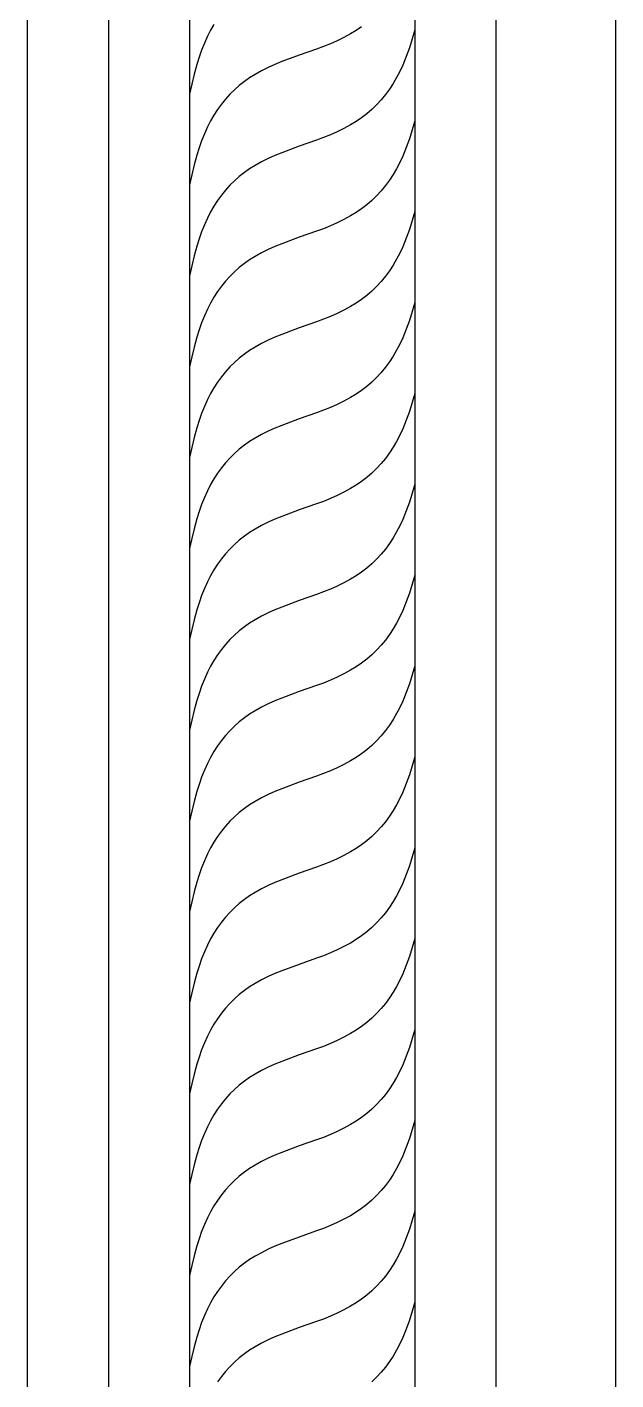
# Model space of a CAD drawing. Header units: millimetres. Extents: x 5940 to 9066, y 1327 to 3250.
# Drawn here: x 6894.8 to 7017.8, y 1673.6 to 1956.4 of the extents above; entities that cross this region are included whole.
import ezdxf

# ---------------------------------------------------------------- set-up
doc = ezdxf.new("R2010")
doc.units = ezdxf.units.MM
doc.layers.add('Default Layer', color=7, linetype='Continuous', lineweight=30)

msp = doc.modelspace()

# ---------------------------------------------------------------- linework, layer by layer
at = {"layer": 'Default Layer', "color": 18, "lineweight": 30, "true_color": 0x000000}
msp.add_line((6992.76, 1360.2), (6992.76, 3190.2), dxfattribs=at)
for points in [[(6512.76, 3190.2), (6512.76, 1360.2), (6512.76, 1360.2), (7017.76, 1360.2), (7017.76, 1360.2), (7017.76, 3190.2), (7017.76, 3190.2), (6512.76, 3190.2)], [(6933.8, 1956.98), (6933.1, 1955.77), (6932.47, 1954.51), (6932.47, 1954.51), (6931.82, 1953.07), (6931.24, 1951.61), (6930.7, 1950.12), (6930.22, 1948.61), (6930.22, 1948.61), (6929.66, 1946.57), (6929.16, 1944.5), (6928.74, 1942.42)], [(6964.63, 1956.52), (6963.49, 1955.74), (6962.32, 1955.03), (6962.32, 1955.03), (6960.94, 1954.28), (6959.54, 1953.59), (6958.13, 1952.95), (6956.69, 1952.37), (6955.23, 1951.84), (6955.23, 1951.84), (6951.58, 1950.57), (6947.96, 1949.21), (6947.96, 1949.21), (6946.53, 1948.63), (6945.13, 1947.99), (6943.75, 1947.3), (6942.39, 1946.55), (6942.39, 1946.55), (6941.25, 1945.85), (6940.16, 1945.08), (6939.1, 1944.25), (6938.09, 1943.35), (6937.13, 1942.4), (6936.22, 1941.39), (6935.36, 1940.32), (6934.55, 1939.21), (6933.8, 1938.04), (6933.1, 1936.83), (6932.47, 1935.57), (6932.47, 1935.57), (6931.82, 1934.13), (6931.24, 1932.67), (6930.7, 1931.18), (6930.22, 1929.67), (6930.22, 1929.67), (6929.66, 1927.63), (6929.16, 1925.56), (6928.74, 1923.48)], [(6975.74, 1955.88), (6975.23, 1953.98), (6974.64, 1952.12), (6973.98, 1950.28), (6973.25, 1948.48), (6973.25, 1948.48), (6972.64, 1947.15), (6971.97, 1945.87), (6971.24, 1944.64), (6970.45, 1943.45), (6969.61, 1942.32), (6968.71, 1941.24), (6967.76, 1940.21), (6966.77, 1939.24), (6965.72, 1938.33), (6964.63, 1937.49), (6963.49, 1936.71), (6962.32, 1935.99), (6962.32, 1935.99), (6960.94, 1935.25), (6959.54, 1934.55), (6958.13, 1933.92), (6956.69, 1933.33), (6955.23, 1932.81), (6955.23, 1932.81), (6951.58, 1931.53), (6947.96, 1930.18), (6947.96, 1930.18), (6946.53, 1929.6), (6945.13, 1928.96), (6943.75, 1928.27), (6942.39, 1927.52), (6942.39, 1927.52), (6941.25, 1926.81), (6940.16, 1926.05), (6939.1, 1925.21), (6938.09, 1924.32), (6937.13, 1923.37), (6936.22, 1922.36), (6935.36, 1921.29), (6934.55, 1920.17), (6933.8, 1919.01), (6933.1, 1917.79), (6932.47, 1916.53), (6932.47, 1916.53), (6931.82, 1915.1), (6931.24, 1913.64), (6930.7, 1912.15), (6930.22, 1910.64), (6930.22, 1910.64), (6929.66, 1908.6), (6929.16, 1906.53), (6928.74, 1904.45)], [(6975.74, 1936.85), (6975.23, 1934.95), (6974.64, 1933.09), (6973.98, 1931.25), (6973.25, 1929.44), (6973.25, 1929.44), (6972.64, 1928.12), (6971.97, 1926.84), (6971.24, 1925.61), (6970.45, 1924.42), (6969.61, 1923.29), (6968.71, 1922.21), (6967.76, 1921.18), (6966.77, 1920.21), (6965.72, 1919.3), (6964.63, 1918.46), (6963.49, 1917.68), (6962.32, 1916.96), (6962.32, 1916.96), (6960.94, 1916.21), (6959.54, 1915.52), (6958.13, 1914.88), (6956.69, 1914.3), (6955.23, 1913.78), (6955.23, 1913.78), (6951.58, 1912.5), (6947.96, 1911.15), (6947.96, 1911.15), (6946.53, 1910.57), (6945.13, 1909.93), (6943.75, 1909.24), (6942.39, 1908.49), (6942.39, 1908.49), (6941.25, 1907.78), (6940.16, 1907.01), (6939.1, 1906.18), (6938.09, 1905.29), (6937.13, 1904.33), (6936.22, 1903.32), (6935.36, 1902.26), (6934.55, 1901.14), (6933.8, 1899.98), (6933.1, 1898.76), (6932.47, 1897.5), (6932.47, 1897.5), (6931.82, 1896.07), (6931.24, 1894.61), (6930.7, 1893.12), (6930.22, 1891.61), (6930.22, 1891.61), (6929.66, 1889.56), (6929.16, 1887.5), (6928.74, 1885.42)], [(6975.74, 1917.91), (6975.23, 1916.01), (6974.64, 1914.15), (6973.98, 1912.31), (6973.25, 1910.5), (6973.25, 1910.5), (6972.64, 1909.18), (6971.97, 1907.9), (6971.24, 1906.67), (6970.45, 1905.48), (6969.61, 1904.35), (6968.71, 1903.27), (6967.76, 1902.24), (6966.77, 1901.27), (6965.72, 1900.36), (6964.63, 1899.52), (6963.49, 1898.74), (6962.32, 1898.02), (6962.32, 1898.02), (6960.94, 1897.27), (6959.54, 1896.58), (6958.13, 1895.94), (6956.69, 1895.36), (6955.23, 1894.84), (6955.23, 1894.84), (6951.58, 1893.56), (6947.96, 1892.21), (6947.96, 1892.21), (6946.53, 1891.63), (6945.13, 1890.99), (6943.75, 1890.3), (6942.39, 1889.55), (6942.39, 1889.55), (6941.25, 1888.84), (6940.16, 1888.07), (6939.1, 1887.24), (6938.09, 1886.35), (6937.13, 1885.39), (6936.22, 1884.38), (6935.36, 1883.32), (6934.55, 1882.2), (6933.8, 1881.04), (6933.1, 1879.82), (6932.47, 1878.56), (6932.47, 1878.56), (6931.82, 1877.13), (6931.24, 1875.67), (6930.7, 1874.18), (6930.22, 1872.66), (6930.22, 1872.66), (6929.66, 1870.62), (6929.16, 1868.56), (6928.74, 1866.48)], [(6975.74, 1898.87), (6975.23, 1896.98), (6974.64, 1895.11), (6973.98, 1893.28), (6973.25, 1891.47), (6973.25, 1891.47), (6972.64, 1890.15), (6971.97, 1888.87), (6971.24, 1887.64), (6970.45, 1886.45), (6969.61, 1885.32), (6968.71, 1884.23), (6967.76, 1883.21), (6966.77, 1882.24), (6965.72, 1881.33), (6964.63, 1880.49), (6963.49, 1879.7), (6962.32, 1878.99), (6962.32, 1878.99), (6960.94, 1878.24), (6959.54, 1877.55), (6958.13, 1876.91), (6956.69, 1876.33), (6955.23, 1875.81), (6955.23, 1875.81), (6951.58, 1874.53), (6947.96, 1873.18), (6947.96, 1873.18), (6946.53, 1872.6), (6945.13, 1871.96), (6943.75, 1871.26), (6942.39, 1870.51), (6942.39, 1870.51), (6941.25, 1869.81), (6940.16, 1869.04), (6939.1, 1868.21), (6938.09, 1867.32), (6937.13, 1866.36), (6936.22, 1865.35), (6935.36, 1864.29), (6934.55, 1863.17), (6933.8, 1862), (6933.1, 1860.79), (6932.47, 1859.53), (6932.47, 1859.53), (6931.82, 1858.1), (6931.24, 1856.63), (6930.7, 1855.15), (6930.22, 1853.63), (6930.22, 1853.63), (6929.66, 1851.59), (6929.16, 1849.53), (6928.74, 1847.44)], [(6975.74, 1879.84), (6975.23, 1877.95), (6974.64, 1876.08), (6973.98, 1874.24), (6973.25, 1872.44), (6973.25, 1872.44), (6972.64, 1871.12), (6971.97, 1869.84), (6971.24, 1868.6), (6970.45, 1867.42), (6969.61, 1866.28), (6968.71, 1865.2), (6967.76, 1864.18), (6966.77, 1863.21), (6965.72, 1862.3), (6964.63, 1861.45), (6963.49, 1860.67), (6962.32, 1859.96), (6962.32, 1859.96), (6960.94, 1859.21), (6959.54, 1858.52), (6958.13, 1857.88), (6956.69, 1857.3), (6955.23, 1856.77), (6955.23, 1856.77), (6951.58, 1855.5), (6947.96, 1854.15), (6947.96, 1854.15), (6946.53, 1853.56), (6945.13, 1852.93), (6943.75, 1852.23), (6942.39, 1851.48), (6942.39, 1851.48), (6941.25, 1850.78), (6940.16, 1850.01), (6939.1, 1849.18), (6938.09, 1848.28), (6937.13, 1847.33), (6936.22, 1846.32), (6935.36, 1845.26), (6934.55, 1844.14), (6933.8, 1842.97), (6933.1, 1841.76), (6932.47, 1840.5), (6932.47, 1840.5), (6931.82, 1839.06), (6931.24, 1837.6), (6930.7, 1836.11), (6930.22, 1834.6), (6930.22, 1834.6), (6929.66, 1832.56), (6929.16, 1830.5), (6928.74, 1828.41)], [(6975.74, 1860.9), (6975.23, 1859.01), (6974.64, 1857.14), (6973.98, 1855.3), (6973.25, 1853.5), (6973.25, 1853.5), (6972.64, 1852.18), (6971.97, 1850.9), (6971.24, 1849.66), (6970.45, 1848.48), (6969.61, 1847.34), (6968.71, 1846.26), (6967.76, 1845.24), (6966.77, 1844.27), (6965.72, 1843.36), (6964.63, 1842.51), (6963.49, 1841.73), (6962.32, 1841.02), (6962.32, 1841.02), (6960.94, 1840.27), (6959.54, 1839.58), (6958.13, 1838.94), (6956.69, 1838.36), (6955.23, 1837.83), (6955.23, 1837.83), (6951.58, 1836.56), (6947.96, 1835.21), (6947.96, 1835.21), (6946.53, 1834.62), (6945.13, 1833.99), (6943.75, 1833.29), (6942.39, 1832.54), (6942.39, 1832.54), (6941.25, 1831.84), (6940.16, 1831.07), (6939.1, 1830.24), (6938.09, 1829.34), (6937.13, 1828.39), (6936.22, 1827.38), (6935.36, 1826.32), (6934.55, 1825.2), (6933.8, 1824.03), (6933.1, 1822.82), (6932.47, 1821.56), (6932.47, 1821.56), (6931.82, 1820.12), (6931.24, 1818.66), (6930.7, 1817.17), (6930.22, 1815.66), (6930.22, 1815.66), (6929.66, 1813.62), (6929.16, 1811.56), (6928.74, 1809.47)], [(6975.74, 1841.87), (6975.23, 1839.98), (6974.64, 1838.11), (6973.98, 1836.27), (6973.25, 1834.47), (6973.25, 1834.47), (6972.64, 1833.15), (6971.97, 1831.87), (6971.24, 1830.63), (6970.45, 1829.45), (6969.61, 1828.31), (6968.71, 1827.23), (6967.76, 1826.2), (6966.77, 1825.24), (6965.72, 1824.33), (6964.63, 1823.48), (6963.49, 1822.7), (6962.32, 1821.99), (6962.32, 1821.99), (6960.94, 1821.24), (6959.54, 1820.55), (6958.13, 1819.91), (6956.69, 1819.33), (6955.23, 1818.8), (6955.23, 1818.8), (6951.58, 1817.53), (6947.96, 1816.17), (6947.96, 1816.17), (6946.53, 1815.59), (6945.13, 1814.95), (6943.75, 1814.26), (6942.39, 1813.51), (6942.39, 1813.51), (6941.25, 1812.81), (6940.16, 1812.04), (6939.1, 1811.21), (6938.09, 1810.31), (6937.13, 1809.36), (6936.22, 1808.35), (6935.36, 1807.28), (6934.55, 1806.17), (6933.8, 1805), (6933.1, 1803.79), (6932.47, 1802.53), (6932.47, 1802.53), (6931.82, 1801.09), (6931.24, 1799.63), (6930.7, 1798.14), (6930.22, 1796.63), (6930.22, 1796.63), (6929.66, 1794.59), (6929.16, 1792.52), (6928.74, 1790.44)], [(6975.74, 1822.93), (6975.23, 1821.04), (6974.64, 1819.17), (6973.98, 1817.33), (6973.25, 1815.53), (6973.25, 1815.53), (6972.64, 1814.21), (6971.97, 1812.93), (6971.24, 1811.69), (6970.45, 1810.51), (6969.61, 1809.37), (6968.71, 1808.29), (6967.76, 1807.26), (6966.77, 1806.3), (6965.72, 1805.39), (6964.63, 1804.54), (6963.49, 1803.76), (6962.32, 1803.05), (6962.32, 1803.05), (6960.94, 1802.3), (6959.54, 1801.61), (6958.13, 1800.97), (6956.69, 1800.39), (6955.23, 1799.86), (6955.23, 1799.86), (6951.58, 1798.59), (6947.96, 1797.23), (6947.96, 1797.23), (6946.53, 1796.65), (6945.13, 1796.01), (6943.75, 1795.32), (6942.39, 1794.57), (6942.39, 1794.57), (6941.25, 1793.87), (6940.16, 1793.1), (6939.1, 1792.27), (6938.09, 1791.37), (6937.13, 1790.42), (6936.22, 1789.41), (6935.36, 1788.34), (6934.55, 1787.23), (6933.8, 1786.06), (6933.1, 1784.85), (6932.47, 1783.59), (6932.47, 1783.59), (6931.82, 1782.15), (6931.24, 1780.69), (6930.7, 1779.2), (6930.22, 1777.69), (6930.22, 1777.69), (6929.66, 1775.65), (6929.16, 1773.58), (6928.74, 1771.5)], [(6975.74, 1803.9), (6975.23, 1802.01), (6974.64, 1800.14), (6973.98, 1798.3), (6973.25, 1796.5), (6973.25, 1796.5), (6972.64, 1795.17), (6971.97, 1793.89), (6971.24, 1792.66), (6970.45, 1791.47), (6969.61, 1790.34), (6968.71, 1789.26), (6967.76, 1788.23), (6966.77, 1787.26), (6965.72, 1786.36), (6964.63, 1785.51), (6963.49, 1784.73), (6962.32, 1784.01), (6962.32, 1784.01), (6960.94, 1783.27), (6959.54, 1782.57), (6958.13, 1781.94), (6956.69, 1781.36), (6955.23, 1780.83), (6955.23, 1780.83), (6951.58, 1779.55), (6947.96, 1778.2), (6947.96, 1778.2), (6946.53, 1777.62), (6945.13, 1776.98), (6943.75, 1776.29), (6942.39, 1775.54), (6942.39, 1775.54), (6941.25, 1774.84), (6940.16, 1774.07), (6939.1, 1773.23), (6938.09, 1772.34), (6937.13, 1771.39), (6936.22, 1770.38), (6935.36, 1769.31), (6934.55, 1768.2), (6933.8, 1767.03), (6933.1, 1765.82), (6932.47, 1764.56), (6932.47, 1764.56), (6931.82, 1763.12), (6931.24, 1761.66), (6930.7, 1760.17), (6930.22, 1758.66), (6930.22, 1758.66), (6929.66, 1756.62), (6929.16, 1754.55), (6928.74, 1752.47)], [(6975.74, 1784.87), (6975.23, 1782.97), (6974.64, 1781.11), (6973.98, 1779.27), (6973.25, 1777.47), (6973.25, 1777.47), (6972.64, 1776.14), (6971.97, 1774.86), (6971.24, 1773.63), (6970.45, 1772.44), (6969.61, 1771.31), (6968.71, 1770.23), (6967.76, 1769.2), (6966.77, 1768.23), (6965.72, 1767.32), (6964.63, 1766.48), (6963.49, 1765.7), (6962.32, 1764.98), (6962.32, 1764.98), (6960.94, 1764.24), (6959.54, 1763.54), (6958.13, 1762.91), (6956.69, 1762.32), (6955.23, 1761.8), (6955.23, 1761.8), (6951.58, 1760.52), (6947.96, 1759.17), (6947.96, 1759.17), (6946.53, 1758.59), (6945.13, 1757.95), (6943.75, 1757.26), (6942.39, 1756.51), (6942.39, 1756.51), (6941.25, 1755.8), (6940.16, 1755.04), (6939.1, 1754.2), (6938.09, 1753.31), (6937.13, 1752.36), (6936.22, 1751.35), (6935.36, 1750.28), (6934.55, 1749.16), (6933.8, 1748), (6933.1, 1746.78), (6932.47, 1745.52), (6932.47, 1745.52), (6931.82, 1744.09), (6931.24, 1742.63), (6930.7, 1741.14), (6930.22, 1739.63), (6930.22, 1739.63), (6929.66, 1737.58), (6929.16, 1735.52), (6928.74, 1733.44)], [(6975.74, 1765.93), (6975.23, 1764.03), (6974.64, 1762.17), (6973.98, 1760.33), (6973.25, 1758.52), (6973.25, 1758.52), (6972.64, 1757.2), (6971.97, 1755.92), (6971.24, 1754.69), (6970.45, 1753.5), (6969.61, 1752.37), (6968.71, 1751.29), (6967.76, 1750.26), (6966.77, 1749.29), (6965.72, 1748.38), (6964.63, 1747.54), (6963.49, 1746.76), (6962.32, 1746.04), (6962.32, 1746.04), (6960.94, 1745.3), (6959.54, 1744.6), (6958.13, 1743.97), (6956.69, 1743.38), (6955.23, 1742.86), (6955.23, 1742.86), (6951.58, 1741.58), (6947.96, 1740.23), (6947.96, 1740.23), (6946.53, 1739.65), (6945.13, 1739.01), (6943.75, 1738.32), (6942.39, 1737.57), (6942.39, 1737.57), (6941.25, 1736.86), (6940.16, 1736.1), (6939.1, 1735.26), (6938.09, 1734.37), (6937.13, 1733.42), (6936.22, 1732.41), (6935.36, 1731.34), (6934.55, 1730.22), (6933.8, 1729.06), (6933.1, 1727.84), (6932.47, 1726.58), (6932.47, 1726.58), (6931.82, 1725.15), (6931.24, 1723.69), (6930.7, 1722.2), (6930.22, 1720.69), (6930.22, 1720.69), (6929.66, 1718.64), (6929.16, 1716.58), (6928.74, 1714.5)], [(6975.74, 1746.9), (6975.23, 1745), (6974.64, 1743.13), (6973.98, 1741.3), (6973.25, 1739.49), (6973.25, 1739.49), (6972.64, 1738.17), (6971.97, 1736.89), (6971.24, 1735.66), (6970.45, 1734.47), (6969.61, 1733.34), (6968.71, 1732.25), (6967.76, 1731.23), (6966.77, 1730.26), (6965.72, 1729.35), (6964.63, 1728.51), (6963.49, 1727.73), (6962.32, 1727.01), (6962.32, 1727.01), (6960.94, 1726.26), (6959.54, 1725.57), (6958.13, 1724.93), (6956.69, 1724.35), (6955.23, 1723.83), (6955.23, 1723.83), (6951.58, 1722.55), (6947.96, 1721.2), (6947.96, 1721.2), (6946.53, 1720.62), (6945.13, 1719.98), (6943.75, 1719.28), (6942.39, 1718.53), (6942.39, 1718.53), (6941.25, 1717.83), (6940.16, 1717.06), (6939.1, 1716.23), (6938.09, 1715.34), (6937.13, 1714.38), (6936.22, 1713.37), (6935.36, 1712.31), (6934.55, 1711.19), (6933.8, 1710.03), (6933.1, 1708.81), (6932.47, 1707.55), (6932.47, 1707.55), (6931.82, 1706.12), (6931.24, 1704.65), (6930.7, 1703.17), (6930.22, 1701.65), (6930.22, 1701.65), (6929.66, 1699.61), (6929.16, 1697.55), (6928.74, 1695.46)], [(6975.74, 1727.86), (6975.23, 1725.97), (6974.64, 1724.1), (6973.98, 1722.27), (6973.25, 1720.46), (6973.25, 1720.46), (6972.64, 1719.14), (6971.97, 1717.86), (6971.24, 1716.62), (6970.45, 1715.44), (6969.61, 1714.3), (6968.71, 1713.22), (6967.76, 1712.2), (6966.77, 1711.23), (6965.72, 1710.32), (6964.63, 1709.47), (6963.49, 1708.69), (6962.32, 1707.98), (6962.32, 1707.98), (6960.94, 1707.23), (6959.54, 1706.54), (6958.13, 1705.9), (6956.69, 1705.32), (6955.23, 1704.8), (6955.23, 1704.8), (6951.58, 1703.52), (6947.96, 1702.17), (6947.96, 1702.17), (6946.53, 1701.59), (6945.13, 1700.95), (6943.75, 1700.25), (6942.39, 1699.5), (6942.39, 1699.5), (6941.25, 1698.8), (6940.16, 1698.03), (6939.1, 1697.2), (6938.09, 1696.31), (6937.13, 1695.35), (6936.22, 1694.34), (6935.36, 1693.28), (6934.55, 1692.16), (6933.8, 1690.99), (6933.1, 1689.78), (6932.47, 1688.52), (6932.47, 1688.52), (6931.82, 1687.09), (6931.24, 1685.62), (6930.7, 1684.13), (6930.22, 1682.62), (6930.22, 1682.62), (6929.66, 1680.58), (6929.16, 1678.52), (6928.74, 1676.43)], [(6975.74, 1708.92), (6975.23, 1707.03), (6974.64, 1705.16), (6973.98, 1703.33), (6973.25, 1701.52), (6973.25, 1701.52), (6972.64, 1700.2), (6971.97, 1698.92), (6971.24, 1697.68), (6970.45, 1696.5), (6969.61, 1695.36), (6968.71, 1694.28), (6967.76, 1693.26), (6966.77, 1692.29), (6965.72, 1691.38), (6964.63, 1690.53), (6963.49, 1689.75), (6962.32, 1689.04), (6962.32, 1689.04), (6960.94, 1688.29), (6959.54, 1687.6), (6958.13, 1686.96), (6956.69, 1686.38), (6955.23, 1685.86), (6955.23, 1685.86), (6951.58, 1684.58), (6947.96, 1683.23), (6947.96, 1683.23), (6946.53, 1682.65), (6945.13, 1682.01), (6943.75, 1681.31), (6942.39, 1680.56), (6942.39, 1680.56), (6941.25, 1679.86), (6940.16, 1679.09), (6939.1, 1678.26), (6938.09, 1677.36), (6937.13, 1676.41), (6936.22, 1675.4), (6935.36, 1674.34), (6934.55, 1673.22)], [(6975.74, 1689.89), (6975.23, 1688), (6974.64, 1686.13), (6973.98, 1684.29), (6973.25, 1682.49), (6973.25, 1682.49), (6972.64, 1681.17), (6971.97, 1679.89), (6971.24, 1678.65), (6970.45, 1677.47), (6969.61, 1676.33), (6968.71, 1675.25), (6967.76, 1674.22), (6966.77, 1673.26)]]:
    msp.add_lwpolyline(points, dxfattribs=at)
for points in [[(6894.79, 3190.28, 0), (6894.79, 2275.2, 0), (6894.79, 1360.13, 0)], [(6911.79, 3190.28, 0), (6911.79, 2275.2, 0), (6911.79, 1360.13, 0)], [(6928.74, 3190.28, 0), (6928.74, 2275.2, 0), (6928.74, 1360.13, 0)], [(6975.74, 3190.28, 0), (6975.74, 2275.2, 0), (6975.74, 1360.13, 0)]]:
    msp.add_polyline3d(points, dxfattribs=at)

doc.saveas('drawing.dxf')
